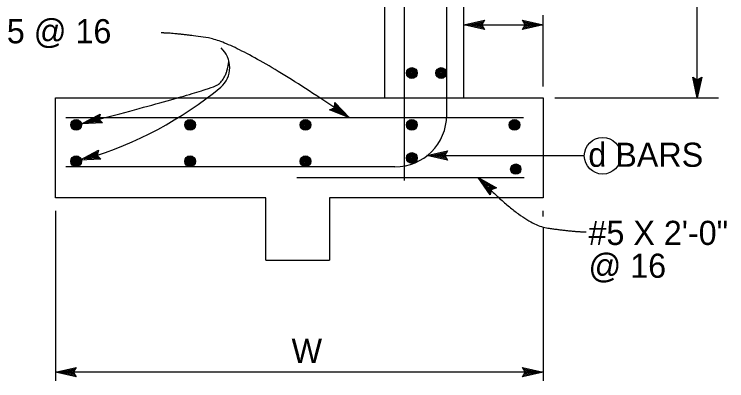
# Model space of a CAD drawing. Extents: x -894 to 866, y -472 to 714.
# Drawn here: x -293.1 to -86.4, y 285.8 to 392 of the extents above; entities that cross this region are included whole.
import ezdxf

# ---------------------------------------------------------------- set-up
doc = ezdxf.new("R2010")
doc.units = 0
doc.layers.add('rd_CONST-DETAIL', color=7, linetype='Continuous')
doc.layers.add('rd_CONST-DETAIL-anno', color=7, linetype='Continuous')

msp = doc.modelspace()

# ---------------------------------------------------------------- linework, layer by layer
at = {"layer": 'rd_CONST-DETAIL'}
for p, q in [((-185.64, 581.74), (-185.64, 367.75)), ((-162.64, 367.75), (-162.64, 581.74)), ((-179.89, 343.83), (-179.89, 577.01)), ((-167.64, 362.75), (-167.64, 577.01)), ((-281.14, 338.75), (-281.14, 367.75)), ((-281.14, 367.75), (-139.64, 367.75)), ((-139.64, 367.75), (-139.64, 338.75)), ((-145.4, 361.99), (-278.14, 361.99)), ((-182.64, 347.75), (-278.14, 347.75)), ((-211.12, 344.72), (-145.15, 344.72)), ((-220.14, 338.75), (-281.14, 338.75)), ((-220.14, 320.75), (-220.14, 338.75)), ((-139.64, 338.75), (-201.64, 338.75)), ((-201.64, 338.75), (-201.64, 320.75)), ((-139.64, 333.41), (-139.64, 335.03)), ((-220.14, 320.75), (-201.64, 320.75))]:
    msp.add_line(p, q, dxfattribs=at)
for centre, radius in [((-177.74, 374.95), 1.56), ((-177.74, 374.95), 1.37), ((-177.74, 374.95), 1.19), ((-169.25, 374.95), 1.56), ((-169.25, 374.95), 1.37), ((-169.25, 374.95), 1.19), ((-177.74, 374.95), 1), ((-177.74, 374.95), 0.812), ((-177.74, 374.95), 0.625), ((-177.74, 374.95), 0.437), ((-177.74, 374.95), 0.187), ((-169.25, 374.95), 1), ((-169.25, 374.95), 0.812), ((-169.25, 374.95), 0.625), ((-169.25, 374.95), 0.437), ((-169.25, 374.95), 0.187), ((-275.13, 359.92), 1.56), ((-275.13, 359.92), 1.37), ((-275.13, 359.92), 1.19), ((-275.13, 359.92), 1), ((-275.13, 359.92), 0.812), ((-275.13, 359.92), 0.625), ((-275.13, 359.92), 0.437), ((-275.13, 359.92), 0.187), ((-242.07, 359.92), 1.56), ((-242.07, 359.92), 1.37), ((-242.07, 359.92), 1.19), ((-242.07, 359.92), 1), ((-242.07, 359.92), 0.812), ((-242.07, 359.92), 0.625), ((-242.07, 359.92), 0.437), ((-242.07, 359.92), 0.187), ((-208.59, 359.92), 1.56), ((-208.59, 359.92), 1.37), ((-208.59, 359.92), 1.19), ((-208.59, 359.92), 1), ((-208.59, 359.92), 0.812), ((-208.59, 359.92), 0.625), ((-208.59, 359.92), 0.437), ((-208.59, 359.92), 0.187), ((-177.74, 359.92), 1.56), ((-177.74, 359.92), 1.37), ((-177.74, 359.92), 1.19), ((-177.74, 359.92), 1), ((-177.74, 359.92), 0.812), ((-177.74, 359.92), 0.625), ((-177.74, 359.92), 0.437), ((-177.74, 359.92), 0.187), ((-147.98, 359.92), 1.56), ((-147.98, 359.92), 1.37), ((-147.98, 359.92), 1.19), ((-147.98, 359.92), 1), ((-147.98, 359.92), 0.812), ((-147.98, 359.92), 0.625), ((-147.98, 359.92), 0.437), ((-147.98, 359.92), 0.187), ((-177.74, 350.32), 1.56), ((-177.74, 350.32), 1.37), ((-177.74, 350.32), 1.19), ((-177.74, 350.32), 1), ((-275.13, 349.38), 1.56), ((-275.13, 349.38), 1.37), ((-275.13, 349.38), 1.19), ((-275.13, 349.38), 1), ((-275.13, 349.38), 0.812), ((-275.13, 349.38), 0.625), ((-275.13, 349.38), 0.437), ((-275.13, 349.38), 0.187), ((-242.07, 349.38), 1.56), ((-242.07, 349.38), 1.37), ((-242.07, 349.38), 1.19), ((-242.07, 349.38), 1), ((-242.07, 349.38), 0.812), ((-242.07, 349.38), 0.625), ((-242.07, 349.38), 0.437), ((-242.07, 349.38), 0.187), ((-208.59, 349.38), 1.56), ((-208.59, 349.38), 1.56), ((-208.59, 349.38), 1.37), ((-208.59, 349.38), 1.37), ((-208.59, 349.38), 1.19), ((-208.59, 349.38), 1.19), ((-208.59, 349.38), 1), ((-208.59, 349.38), 1), ((-208.59, 349.38), 0.812), ((-208.59, 349.38), 0.812), ((-208.59, 349.38), 0.625), ((-208.59, 349.38), 0.625), ((-208.59, 349.38), 0.437), ((-208.59, 349.38), 0.437), ((-208.59, 349.38), 0.187), ((-208.59, 349.38), 0.187), ((-177.74, 350.32), 0.812), ((-177.74, 350.32), 0.625), ((-177.74, 350.32), 0.437), ((-177.74, 350.32), 0.187), ((-147.61, 347.1), 1.49), ((-147.61, 347.1), 1.32), ((-147.61, 347.1), 1.14), ((-147.61, 347.1), 0.957), ((-147.61, 347.1), 0.777), ((-147.61, 347.1), 0.598), ((-147.61, 347.1), 0.418), ((-147.61, 347.1), 0.179)]:
    msp.add_circle(centre, radius, dxfattribs=at)
msp.add_arc((-182.64, 362.75), 15, 270, 0, dxfattribs=at)
at = {"layer": 'rd_CONST-DETAIL-anno'}
for p, q in [((-94.97, 367.75), (-94.97, 503.16)), ((-139.64, 371.05), (-139.64, 391.69)), ((-162.64, 388.93), (-156.64, 390.26)), ((-162.64, 388.93), (-139.64, 388.93)), ((-156.64, 387.59), (-162.64, 388.93)), ((-162.64, 388.93), (-162.64, 388.93)), ((-156.86, 387.95), (-161.26, 388.93)), ((-161.25, 388.94), (-156.88, 389.9)), ((-159.88, 388.93), (-157.06, 389.56)), ((-157.09, 388.31), (-159.88, 388.93)), ((-158.5, 388.93), (-157.29, 389.2)), ((-157.27, 388.66), (-158.5, 388.93)), ((-156.64, 390.26), (-157.44, 388.93)), ((-157.44, 388.93), (-156.64, 387.59)), ((-156.64, 390.26), (-156.64, 390.26)), ((-144.84, 388.93), (-145.64, 390.27)), ((-145.64, 390.27), (-145.64, 390.27)), ((-145.64, 390.27), (-139.64, 388.93)), ((-139.64, 388.93), (-145.64, 387.6)), ((-145.64, 387.6), (-144.84, 388.93)), ((-145.43, 389.92), (-141.02, 388.93)), ((-141.04, 388.93), (-145.41, 387.96)), ((-142.41, 388.94), (-145.23, 388.31)), ((-145.19, 389.56), (-142.41, 388.94)), ((-145.02, 389.21), (-143.79, 388.94)), ((-143.79, 388.94), (-145, 388.67)), ((-139.64, 388.93), (-139.64, 388.93)), ((-156.64, 387.59), (-156.64, 387.59)), ((-145.64, 387.6), (-145.64, 387.6)), ((-94.97, 367.75), (-96.3, 373.75)), ((-96.3, 373.75), (-96.3, 373.75)), ((-96.3, 373.75), (-94.97, 372.95)), ((-94.97, 369.14), (-95.94, 373.51)), ((-94.96, 370.51), (-95.59, 373.33)), ((-94.96, 371.89), (-95.23, 373.1)), ((-94.97, 372.95), (-93.63, 373.75)), ((-93.63, 373.75), (-94.97, 367.75)), ((-93.98, 373.53), (-94.97, 369.13)), ((-94.34, 373.3), (-94.96, 370.51)), ((-94.69, 373.12), (-94.96, 371.89)), ((-93.63, 373.75), (-93.63, 373.75)), ((-200.19, 364.9), (-200.1, 366.45)), ((-200.12, 366.04), (-197.02, 362.76)), ((-200.1, 366.45), (-200.1, 366.45)), ((-200.1, 366.45), (-195.88, 361.99)), ((-136.26, 367.75), (-88.8, 367.75)), ((-94.97, 367.75), (-94.97, 367.75)), ((-201.6, 364.24), (-200.19, 364.9)), ((-195.88, 361.99), (-201.6, 364.24)), ((-201.6, 364.24), (-201.6, 364.24)), ((-197.03, 362.76), (-201.2, 364.41)), ((-198.17, 363.53), (-200.86, 364.6)), ((-199.31, 364.31), (-200.46, 364.76)), ((-200.18, 365.22), (-199.31, 364.31)), ((-200.13, 365.61), (-198.17, 363.53)), ((-273.59, 360.22), (-268.14, 363.07)), ((-272.25, 360.59), (-268.27, 362.66)), ((-270.92, 360.94), (-268.35, 362.28)), ((-269.59, 361.3), (-268.49, 361.87)), ((-268.14, 363.07), (-268.57, 361.58)), ((-268.14, 363.07), (-268.14, 363.07)), ((-195.88, 361.99), (-195.88, 361.99)), ((-267.45, 360.49), (-273.59, 360.22)), ((-273.59, 360.22), (-273.59, 360.22)), ((-267.75, 360.78), (-272.26, 360.58)), ((-268.07, 361.06), (-270.92, 360.94)), ((-268.33, 361.35), (-269.59, 361.3)), ((-268.57, 361.58), (-267.45, 360.49)), ((-267.45, 360.49), (-267.45, 360.49)), ((-274.08, 349.72), (-268.63, 352.56)), ((-272.74, 350.08), (-268.77, 352.15)), ((-271.41, 350.43), (-268.85, 351.77)), ((-270.08, 350.79), (-268.98, 351.36)), ((-268.63, 352.56), (-269.06, 351.07)), ((-268.63, 352.56), (-268.63, 352.56)), ((-173.38, 351.05), (-167.38, 352.38)), ((-171.99, 351.06), (-167.61, 352.02)), ((-170.62, 351.05), (-167.79, 351.68)), ((-169.24, 351.05), (-168.03, 351.32)), ((-167.38, 352.38), (-168.18, 351.05)), ((-167.38, 352.38), (-167.38, 352.38)), ((-267.94, 349.98), (-274.08, 349.72)), ((-274.08, 349.72), (-274.08, 349.72)), ((-268.24, 350.27), (-272.75, 350.07)), ((-268.56, 350.56), (-271.41, 350.43)), ((-268.82, 350.84), (-270.08, 350.79)), ((-269.06, 351.07), (-267.94, 349.98)), ((-267.94, 349.98), (-267.94, 349.98)), ((-167.38, 349.71), (-173.38, 351.05)), ((-173.38, 351.05), (-173.38, 351.05)), ((-127.73, 350.99), (-173.32, 350.99)), ((-167.6, 350.07), (-172, 351.05)), ((-167.83, 350.43), (-170.62, 351.05)), ((-168.01, 350.78), (-169.24, 351.05)), ((-168.18, 351.05), (-167.38, 349.71)), ((-167.38, 349.71), (-167.38, 349.71)), ((-155.01, 339.66), (-158.51, 344.72)), ((-158.51, 344.72), (-158.51, 344.72)), ((-158.51, 344.72), (-153.2, 341.63)), ((-154.93, 340.07), (-157.5, 343.78)), ((-157.49, 343.78), (-153.62, 341.52)), ((-154.86, 340.5), (-156.48, 342.84)), ((-156.48, 342.84), (-153.98, 341.39)), ((-154.75, 340.87), (-155.47, 341.91)), ((-155.47, 341.91), (-154.4, 341.28)), ((-154.69, 341.19), (-155.01, 339.66)), ((-153.2, 341.63), (-154.69, 341.19)), ((-153.2, 341.63), (-153.2, 341.63)), ((-155.01, 339.66), (-155.01, 339.66)), ((-281.14, 335.03), (-281.14, 285.76)), ((-139.64, 330.13), (-139.64, 285.76)), ((-281.14, 288.26), (-275.14, 289.59)), ((-275.14, 289.59), (-275.94, 288.26)), ((-275.14, 289.59), (-275.14, 289.59)), ((-144.84, 288.26), (-145.64, 289.6)), ((-145.64, 289.6), (-145.64, 289.6)), ((-145.64, 289.6), (-139.64, 288.26)), ((-275.14, 286.92), (-281.14, 288.26)), ((-281.14, 288.26), (-281.14, 288.26)), ((-139.64, 288.26), (-281.14, 288.26)), ((-275.36, 287.28), (-279.76, 288.26)), ((-279.75, 288.27), (-275.38, 289.23)), ((-278.38, 288.26), (-275.56, 288.89)), ((-275.59, 287.64), (-278.38, 288.26)), ((-277, 288.26), (-275.79, 288.53)), ((-275.77, 287.99), (-277, 288.26)), ((-275.94, 288.26), (-275.14, 286.92)), ((-139.64, 288.26), (-145.64, 286.93)), ((-145.64, 286.93), (-144.84, 288.26)), ((-145.43, 289.25), (-141.02, 288.26)), ((-141.04, 288.26), (-145.41, 287.29)), ((-142.41, 288.27), (-145.23, 287.64)), ((-145.19, 288.89), (-142.41, 288.27)), ((-145.02, 288.54), (-143.79, 288.27)), ((-143.79, 288.27), (-145, 288)), ((-139.64, 288.26), (-139.64, 288.26)), ((-275.14, 286.92), (-275.14, 286.92)), ((-145.64, 286.93), (-145.64, 286.93))]:
    msp.add_line(p, q, dxfattribs=at)
msp.add_circle((-122.41, 350.99), 5.32, dxfattribs=at)
for centre, radius, start, end in [((-238.2, 376.57), 7.63, 311.5595, 48.0579), ((-304.65, 458.12), 112.82, 286.9195, 309.3374)]:
    msp.add_arc(centre, radius, start, end, dxfattribs=at)
for points in [[(-195.88, 361.99), (-227.74, 383.81), (-246.6, 386.57), (-250.5, 386.57)], [(-273.59, 360.22), (-237.18, 369.78), (-231.45, 373.02), (-230.82, 378.5)], [(-158.51, 344.72), (-145.45, 331.08), (-131.46, 329), (-127.17, 328.9)]]:
    msp.add_open_spline(points, degree=2, dxfattribs=at)

# ---------------------------------------------------------------- texts
for s, p in [('#5 @ 16', (-300.43, 383.57)), ('d BARS', (-126.55, 347.77)), ('#5 X 2\'-0" ', (-126.52, 325.12)), ('@ 16', (-126.52, 315.6)), ('W', (-212.63, 290.92))]:
    msp.add_text(s, height=7, dxfattribs=at).set_placement(p)

doc.saveas('drawing.dxf')
